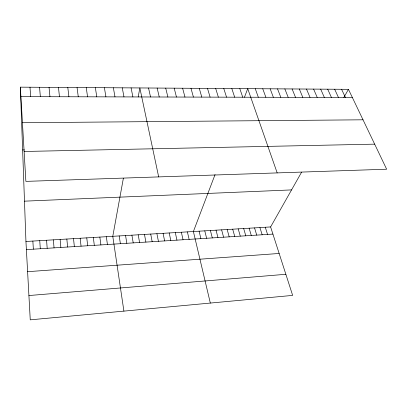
<?xml version="1.0" encoding="UTF-8"?>
<svg xmlns="http://www.w3.org/2000/svg" width="407" height="407" viewBox="0 0 407 407"><rect width="100%" height="100%" fill="white"/><g stroke="black" fill="none" stroke-linecap="round" stroke-linejoin="round"><path stroke-width="0.61" d="M123.382 178.205L112.78 236.314L123.906 311.116M138.202 96.942L139.845 87.948L158.674 176.903M215.049 174.588L193.391 231.527L210.327 303.067M244.475 97.217L247.731 88.66L277.182 172.904M20.35 87.154L25.875 181.38L386.65 169.215L348.453 89.326L20.35 87.154L25.946 241.478L30.25 319.846L292.653 295.396L270.614 226.933L301.582 172.192M343.844 97.471L348.453 89.326M28.912 295.538L285.856 274.287M27.605 271.688L279.156 253.464M26.389 249.613L272.919 234.096M25.946 241.478L270.614 226.933M24.481 201.165L291.56 189.906M22.624 149.949L24.456 149.913M24.12 151.475L374.664 144.149M22.436 122.731L363.024 119.806M20.905 96.642L352.355 97.492M341.58 89.281L345.426 97.477M334.656 89.235L338.441 97.456M327.686 89.189L331.41 97.441M320.67 89.143L324.333 97.421M313.604 89.092L317.206 97.4M306.486 89.047L310.027 97.385M299.323 89.001L302.798 97.365M292.104 88.955L295.518 97.349M284.839 88.904L288.187 97.329M277.523 88.858L280.799 97.309M270.156 88.807L273.362 97.288M262.734 88.757L265.873 97.273M255.26 88.711L258.328 97.253M239.804 88.609L242.73 97.212M231.822 88.553L234.666 97.192M223.774 88.502L226.541 97.171M265.283 227.254L267.552 234.432M259.92 227.569L262.154 234.773M215.669 88.446L218.356 97.151M254.533 227.889L256.731 235.114M207.499 88.395L210.104 97.131M249.115 228.21L251.277 235.455M243.671 228.536L245.797 235.801M199.267 88.339L201.791 97.105M238.202 228.861L240.288 236.146M232.702 229.187L234.747 236.498M190.975 88.283L193.417 97.085M227.172 229.517L229.182 236.849M221.617 229.848L223.585 237.2M182.616 88.227L184.971 97.064M216.031 230.179L217.959 237.556M174.196 88.171L176.46 97.044M210.414 230.515L212.301 237.912M204.767 230.85L206.619 238.268M165.705 88.115L167.888 97.019M199.094 231.186L200.9 238.629M157.153 88.06L159.244 96.998M187.393 231.883L189.118 239.367M181.364 232.239L183.043 239.754M148.535 88.004L150.529 96.978M175.305 232.601L176.938 240.135M169.21 232.962L170.798 240.522M163.08 233.328L164.621 240.908M131.085 87.887L132.901 96.932M156.914 233.694L158.415 241.3M150.717 234.061L152.167 241.697M122.263 87.831L123.977 96.907M144.485 234.432L145.884 242.089M113.365 87.77L114.983 96.886M138.212 234.803L139.57 242.486M131.909 235.18L133.216 242.887M104.395 87.714L105.917 96.861M125.57 235.556L126.826 243.289M119.195 235.938L120.401 243.696M95.355 87.653L96.78 96.841M86.243 87.591L87.566 96.815M106.329 236.701L107.438 244.51M99.842 237.088L100.9 244.922M77.06 87.53L78.276 96.79M93.32 237.474L94.322 245.335M86.757 237.866L87.709 245.752M67.801 87.469L68.91 96.769M80.159 238.258L81.054 246.169M58.466 87.408L59.468 96.744M73.519 238.65L74.359 246.591M66.84 239.046L67.628 247.013M49.054 87.347L49.949 96.718M60.124 239.448L60.857 247.441M53.368 239.85L54.045 247.873M39.565 87.281L40.349 96.693M46.571 240.252L47.192 248.301M29.996 87.22L30.667 96.668M39.738 240.659L40.303 248.738M32.86 241.066L33.369 249.17"/></g></svg>
